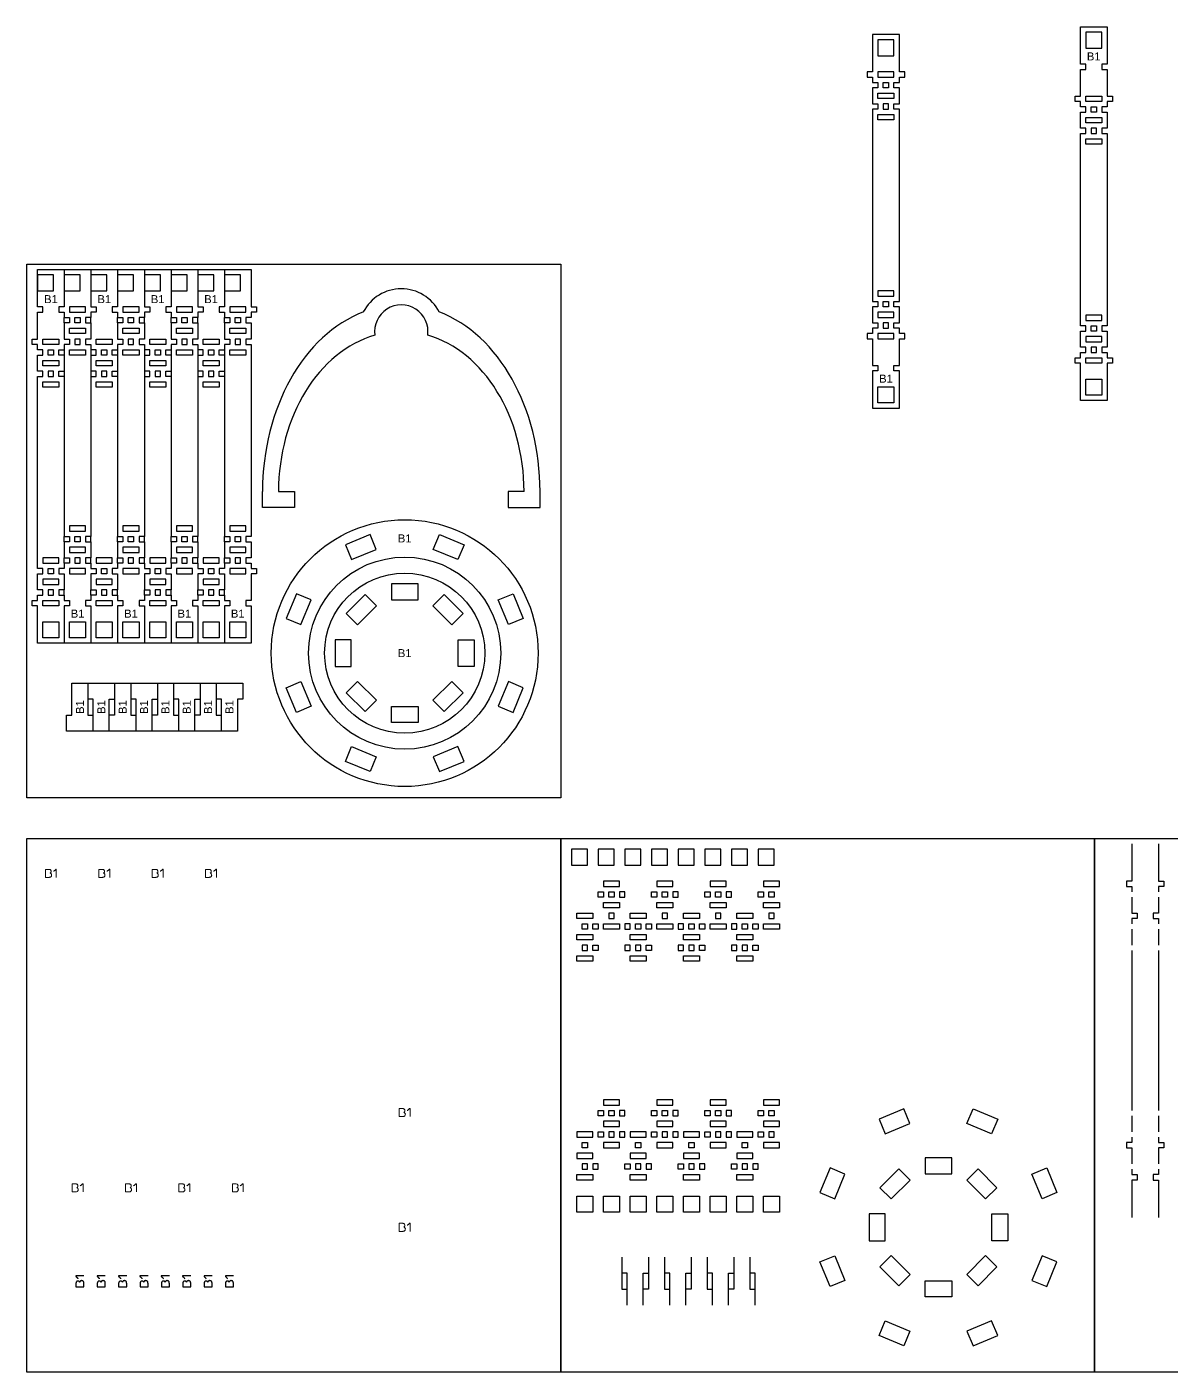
# Model space of a CAD drawing. Header units: millimetres. Extents: x 0 to 500, y 0 to 282.
# Drawn here: x 0 to 214.4, y 0 to 252.1 of the extents above; entities that cross this region are included whole.
import ezdxf

# ---------------------------------------------------------------- set-up
doc = ezdxf.new("R2010")
doc.units = ezdxf.units.MM
for name, color, linetype in [('0 - Marcacao', 6, 'Continuous'), ('96 - Interna 1', 3, 'Continuous'), ('97 - Interna 2', 2, 'Continuous'), ('98 - Interna 4', 4, 'Continuous'), ('99 - Externa', 1, 'Continuous')]:
    doc.layers.add(name, color=color, linetype=linetype)
doc.styles.get("Standard").update_dxf_attribs({"font": 'arial.ttf'})

msp = doc.modelspace()

# ---------------------------------------------------------------- linework, layer by layer
at = {"layer": '0 - Marcacao'}
for points in [[(0, 207.61), (100, 207.61), (100, 107.61), (0, 107.61)], [(0, 100), (100, 100), (100, 0), (0, 0)], [(10.45, 17.1), (10.44, 17.1), (10.4, 17.12), (10.37, 17.13), (10.33, 17.13), (10.29, 17.14), (10.25, 17.14), (10.24, 17.14), (10.2, 17.14), (10.16, 17.13), (10.12, 17.12), (10.09, 17.11), (10.06, 17.09), (10.03, 17.07), (10.01, 17.05), (9.98, 17.02), (9.96, 17), (9.94, 16.97), (9.92, 16.93), (9.9, 16.9), (9.89, 16.86), (9.88, 16.88), (9.86, 16.91), (9.84, 16.94), (9.81, 16.97), (9.78, 16.99), (9.75, 17.02), (9.75, 17.02), (9.72, 17.03), (9.68, 17.05), (9.65, 17.06), (9.61, 17.07), (9.57, 17.07), (9.55, 17.07), (9.52, 17.06), (9.48, 17.06), (9.44, 17.04), (9.41, 17.03), (9.37, 17.01), (9.35, 16.99), (9.32, 16.97), (9.3, 16.94), (9.27, 16.91), (9.25, 16.88), (9.23, 16.85), (9.23, 16.84), (9.22, 16.8), (9.21, 16.77), (9.2, 16.74), (9.2, 16.7), (9.19, 16.66), (9.19, 16.62), (9.19, 16.57), (9.19, 16.01), (10.69, 16.01), (10.69, 16.58), (10.69, 16.6), (10.69, 16.64), (10.68, 16.68), (10.68, 16.72), (10.68, 16.76), (10.67, 16.79), (10.66, 16.82), (10.65, 16.85), (10.64, 16.89), (10.63, 16.92), (10.61, 16.96), (10.59, 16.99), (10.57, 17.01), (10.55, 17.03), (10.52, 17.05), (10.49, 17.08)], [(14.45, 17.1), (14.44, 17.1), (14.4, 17.11), (14.37, 17.13), (14.33, 17.13), (14.29, 17.14), (14.25, 17.14), (14.24, 17.14), (14.2, 17.14), (14.16, 17.13), (14.12, 17.12), (14.09, 17.11), (14.06, 17.09), (14.03, 17.07), (14.01, 17.05), (13.98, 17.02), (13.96, 17), (13.94, 16.97), (13.92, 16.93), (13.9, 16.9), (13.89, 16.86), (13.88, 16.88), (13.86, 16.91), (13.84, 16.94), (13.81, 16.97), (13.78, 16.99), (13.75, 17.02), (13.75, 17.02), (13.72, 17.03), (13.68, 17.05), (13.65, 17.06), (13.61, 17.06), (13.57, 17.07), (13.55, 17.07), (13.52, 17.06), (13.48, 17.05), (13.45, 17.04), (13.41, 17.03), (13.38, 17.01), (13.35, 16.99), (13.32, 16.97), (13.3, 16.94), (13.27, 16.91), (13.25, 16.88), (13.24, 16.85), (13.23, 16.83), (13.22, 16.8), (13.21, 16.77), (13.2, 16.74), (13.2, 16.7), (13.19, 16.66), (13.19, 16.62), (13.19, 16.57), (13.19, 16.01), (14.69, 16.01), (14.69, 16.58), (14.69, 16.6), (14.69, 16.64), (14.68, 16.68), (14.68, 16.72), (14.68, 16.76), (14.67, 16.79), (14.66, 16.82), (14.65, 16.85), (14.64, 16.89), (14.63, 16.92), (14.61, 16.96), (14.59, 16.99), (14.57, 17.01), (14.55, 17.03), (14.52, 17.05), (14.49, 17.08)], [(18.45, 17.1), (18.44, 17.1), (18.4, 17.11), (18.37, 17.13), (18.33, 17.13), (18.29, 17.14), (18.25, 17.14), (18.24, 17.14), (18.2, 17.14), (18.16, 17.13), (18.12, 17.12), (18.09, 17.11), (18.06, 17.09), (18.03, 17.07), (18.01, 17.05), (17.98, 17.02), (17.96, 17), (17.94, 16.97), (17.92, 16.93), (17.9, 16.9), (17.89, 16.86), (17.88, 16.88), (17.86, 16.91), (17.84, 16.94), (17.81, 16.97), (17.78, 16.99), (17.75, 17.02), (17.75, 17.02), (17.72, 17.03), (17.68, 17.05), (17.65, 17.06), (17.61, 17.06), (17.57, 17.07), (17.55, 17.07), (17.52, 17.06), (17.48, 17.05), (17.45, 17.04), (17.41, 17.03), (17.38, 17.01), (17.35, 16.99), (17.32, 16.97), (17.3, 16.94), (17.27, 16.91), (17.25, 16.88), (17.24, 16.85), (17.23, 16.83), (17.22, 16.8), (17.21, 16.77), (17.2, 16.74), (17.2, 16.7), (17.19, 16.66), (17.19, 16.62), (17.19, 16.57), (17.19, 16.01), (18.69, 16.01), (18.69, 16.58), (18.69, 16.6), (18.69, 16.64), (18.68, 16.68), (18.68, 16.72), (18.68, 16.76), (18.67, 16.79), (18.66, 16.82), (18.65, 16.85), (18.64, 16.89), (18.63, 16.92), (18.61, 16.96), (18.59, 16.99), (18.57, 17.01), (18.55, 17.03), (18.52, 17.05), (18.49, 17.08)], [(22.45, 17.1), (22.44, 17.1), (22.4, 17.11), (22.37, 17.13), (22.33, 17.13), (22.29, 17.14), (22.25, 17.14), (22.24, 17.14), (22.2, 17.14), (22.16, 17.13), (22.12, 17.12), (22.09, 17.11), (22.06, 17.09), (22.03, 17.07), (22.01, 17.05), (21.98, 17.02), (21.96, 17), (21.94, 16.97), (21.92, 16.93), (21.9, 16.9), (21.89, 16.86), (21.88, 16.88), (21.86, 16.91), (21.84, 16.94), (21.81, 16.97), (21.78, 16.99), (21.75, 17.02), (21.75, 17.02), (21.72, 17.03), (21.68, 17.05), (21.65, 17.06), (21.61, 17.06), (21.57, 17.07), (21.55, 17.07), (21.52, 17.06), (21.48, 17.05), (21.45, 17.04), (21.41, 17.03), (21.38, 17.01), (21.35, 16.99), (21.32, 16.97), (21.3, 16.94), (21.27, 16.91), (21.25, 16.88), (21.24, 16.85), (21.23, 16.83), (21.22, 16.8), (21.21, 16.77), (21.2, 16.74), (21.2, 16.7), (21.19, 16.66), (21.19, 16.62), (21.19, 16.57), (21.19, 16.01), (22.69, 16.01), (22.69, 16.58), (22.69, 16.6), (22.69, 16.64), (22.68, 16.68), (22.68, 16.72), (22.68, 16.76), (22.67, 16.79), (22.66, 16.82), (22.65, 16.85), (22.64, 16.89), (22.63, 16.92), (22.61, 16.96), (22.59, 16.99), (22.57, 17.01), (22.55, 17.03), (22.52, 17.05), (22.49, 17.08)], [(26.45, 17.1), (26.44, 17.1), (26.4, 17.11), (26.37, 17.13), (26.33, 17.13), (26.29, 17.14), (26.25, 17.14), (26.24, 17.14), (26.2, 17.14), (26.16, 17.13), (26.12, 17.12), (26.09, 17.11), (26.06, 17.09), (26.03, 17.07), (26.01, 17.05), (25.98, 17.02), (25.96, 17), (25.94, 16.97), (25.92, 16.93), (25.9, 16.9), (25.89, 16.86), (25.88, 16.88), (25.86, 16.91), (25.84, 16.94), (25.81, 16.97), (25.78, 16.99), (25.75, 17.02), (25.75, 17.02), (25.72, 17.03), (25.68, 17.05), (25.65, 17.06), (25.61, 17.06), (25.57, 17.07), (25.55, 17.07), (25.52, 17.06), (25.48, 17.05), (25.45, 17.04), (25.41, 17.03), (25.38, 17.01), (25.35, 16.99), (25.32, 16.97), (25.3, 16.94), (25.27, 16.91), (25.25, 16.88), (25.24, 16.85), (25.23, 16.83), (25.22, 16.8), (25.21, 16.77), (25.2, 16.74), (25.2, 16.7), (25.19, 16.66), (25.19, 16.62), (25.19, 16.57), (25.19, 16.01), (26.69, 16.01), (26.69, 16.58), (26.69, 16.6), (26.69, 16.64), (26.68, 16.68), (26.68, 16.72), (26.68, 16.76), (26.67, 16.79), (26.66, 16.82), (26.65, 16.85), (26.64, 16.89), (26.63, 16.92), (26.61, 16.96), (26.59, 16.99), (26.57, 17.01), (26.55, 17.03), (26.52, 17.05), (26.49, 17.08)], [(30.45, 17.1), (30.44, 17.1), (30.4, 17.11), (30.37, 17.13), (30.33, 17.13), (30.29, 17.14), (30.25, 17.14), (30.24, 17.14), (30.2, 17.14), (30.16, 17.13), (30.12, 17.12), (30.09, 17.11), (30.06, 17.09), (30.03, 17.07), (30.01, 17.05), (29.98, 17.02), (29.96, 17), (29.94, 16.97), (29.92, 16.93), (29.9, 16.9), (29.89, 16.86), (29.88, 16.88), (29.86, 16.91), (29.84, 16.94), (29.81, 16.97), (29.78, 16.99), (29.75, 17.02), (29.75, 17.02), (29.72, 17.03), (29.68, 17.05), (29.65, 17.06), (29.61, 17.06), (29.57, 17.07), (29.55, 17.07), (29.52, 17.06), (29.48, 17.05), (29.45, 17.04), (29.41, 17.03), (29.38, 17.01), (29.35, 16.99), (29.32, 16.97), (29.3, 16.94), (29.27, 16.91), (29.25, 16.88), (29.24, 16.85), (29.23, 16.83), (29.22, 16.8), (29.21, 16.77), (29.2, 16.74), (29.2, 16.7), (29.19, 16.66), (29.19, 16.62), (29.19, 16.57), (29.19, 16.01), (30.69, 16.01), (30.69, 16.58), (30.69, 16.6), (30.69, 16.64), (30.68, 16.68), (30.68, 16.72), (30.68, 16.76), (30.67, 16.79), (30.66, 16.82), (30.65, 16.85), (30.64, 16.89), (30.63, 16.92), (30.61, 16.96), (30.59, 16.99), (30.57, 17.01), (30.55, 17.03), (30.52, 17.05), (30.49, 17.08)], [(34.45, 17.1), (34.44, 17.1), (34.4, 17.11), (34.37, 17.13), (34.33, 17.13), (34.29, 17.14), (34.25, 17.14), (34.24, 17.14), (34.2, 17.14), (34.16, 17.13), (34.12, 17.12), (34.09, 17.11), (34.06, 17.09), (34.03, 17.07), (34.01, 17.05), (33.98, 17.02), (33.96, 17), (33.94, 16.97), (33.92, 16.93), (33.9, 16.9), (33.89, 16.86), (33.88, 16.88), (33.86, 16.91), (33.84, 16.94), (33.81, 16.97), (33.78, 16.99), (33.75, 17.02), (33.75, 17.02), (33.72, 17.03), (33.68, 17.05), (33.65, 17.06), (33.61, 17.06), (33.57, 17.07), (33.55, 17.07), (33.52, 17.06), (33.48, 17.05), (33.45, 17.04), (33.41, 17.03), (33.38, 17.01), (33.35, 16.99), (33.32, 16.97), (33.3, 16.94), (33.27, 16.91), (33.25, 16.88), (33.24, 16.85), (33.23, 16.83), (33.22, 16.8), (33.21, 16.77), (33.2, 16.74), (33.2, 16.7), (33.19, 16.66), (33.19, 16.62), (33.19, 16.57), (33.19, 16.01), (34.69, 16.01), (34.69, 16.58), (34.69, 16.6), (34.69, 16.64), (34.68, 16.68), (34.68, 16.72), (34.68, 16.76), (34.67, 16.79), (34.66, 16.82), (34.65, 16.85), (34.64, 16.89), (34.63, 16.92), (34.61, 16.96), (34.59, 16.99), (34.57, 17.01), (34.55, 17.03), (34.52, 17.05), (34.49, 17.08)], [(38.45, 17.1), (38.44, 17.1), (38.4, 17.11), (38.37, 17.13), (38.33, 17.13), (38.29, 17.14), (38.25, 17.14), (38.24, 17.14), (38.2, 17.14), (38.16, 17.13), (38.12, 17.12), (38.09, 17.11), (38.06, 17.09), (38.03, 17.07), (38.01, 17.05), (37.98, 17.02), (37.96, 17), (37.94, 16.97), (37.92, 16.93), (37.9, 16.9), (37.89, 16.86), (37.88, 16.88), (37.86, 16.91), (37.84, 16.94), (37.81, 16.97), (37.78, 16.99), (37.75, 17.02), (37.75, 17.02), (37.72, 17.03), (37.68, 17.05), (37.65, 17.06), (37.61, 17.06), (37.57, 17.07), (37.55, 17.07), (37.52, 17.06), (37.48, 17.05), (37.45, 17.04), (37.41, 17.03), (37.38, 17.01), (37.35, 16.99), (37.32, 16.97), (37.3, 16.94), (37.27, 16.91), (37.25, 16.88), (37.24, 16.85), (37.23, 16.83), (37.22, 16.8), (37.21, 16.77), (37.2, 16.74), (37.2, 16.7), (37.19, 16.66), (37.19, 16.62), (37.19, 16.57), (37.19, 16.01), (38.69, 16.01), (38.69, 16.58), (38.69, 16.6), (38.69, 16.64), (38.68, 16.68), (38.68, 16.72), (38.68, 16.76), (38.67, 16.79), (38.66, 16.82), (38.65, 16.85), (38.64, 16.89), (38.63, 16.92), (38.61, 16.96), (38.59, 16.99), (38.57, 17.01), (38.55, 17.03), (38.52, 17.05), (38.49, 17.08)]]:
    msp.add_lwpolyline(points, close=True, dxfattribs=at)
at = {"layer": '0 - Marcacao', "lineweight": 0}
for points in [[(4.15, 92.72), (4.23, 92.73), (4.3, 92.75), (4.32, 92.75), (4.4, 92.78), (4.47, 92.82), (4.48, 92.83), (4.53, 92.88), (4.58, 92.96), (4.59, 92.99), (4.61, 93.07), (4.62, 93.15), (4.61, 93.24), (4.59, 93.31), (4.55, 93.38), (4.54, 93.39), (4.49, 93.44), (4.42, 93.49), (4.34, 93.52), (4.38, 93.54), (4.45, 93.59), (4.5, 93.65), (4.51, 93.68), (4.54, 93.75), (4.55, 93.84), (4.54, 93.88), (4.53, 93.96), (4.49, 94.03), (4.46, 94.08), (4.4, 94.13), (4.33, 94.17), (4.3, 94.18), (4.23, 94.2), (4.15, 94.22), (4.05, 94.22), (3.49, 94.22), (3.49, 92.72), (4.06, 92.72)], [(14.15, 92.72), (14.23, 92.73), (14.3, 92.75), (14.32, 92.75), (14.4, 92.78), (14.47, 92.82), (14.48, 92.83), (14.53, 92.88), (14.58, 92.96), (14.59, 92.99), (14.61, 93.07), (14.62, 93.15), (14.61, 93.24), (14.59, 93.31), (14.55, 93.38), (14.54, 93.39), (14.49, 93.44), (14.42, 93.49), (14.34, 93.52), (14.38, 93.54), (14.45, 93.59), (14.5, 93.65), (14.51, 93.68), (14.54, 93.75), (14.55, 93.84), (14.54, 93.88), (14.53, 93.96), (14.49, 94.03), (14.46, 94.08), (14.4, 94.13), (14.33, 94.17), (14.3, 94.18), (14.23, 94.2), (14.15, 94.22), (14.05, 94.22), (13.49, 94.22), (13.49, 92.72), (14.06, 92.72)], [(24.15, 92.72), (24.23, 92.73), (24.3, 92.75), (24.32, 92.75), (24.4, 92.78), (24.47, 92.82), (24.48, 92.83), (24.53, 92.88), (24.58, 92.96), (24.59, 92.99), (24.61, 93.07), (24.62, 93.15), (24.61, 93.24), (24.59, 93.31), (24.55, 93.38), (24.54, 93.39), (24.49, 93.44), (24.42, 93.49), (24.34, 93.52), (24.38, 93.54), (24.45, 93.59), (24.5, 93.65), (24.51, 93.68), (24.54, 93.75), (24.55, 93.84), (24.54, 93.88), (24.53, 93.96), (24.49, 94.03), (24.46, 94.08), (24.4, 94.13), (24.33, 94.17), (24.3, 94.18), (24.23, 94.2), (24.15, 94.22), (24.05, 94.22), (23.49, 94.22), (23.49, 92.72), (24.06, 92.72)], [(34.15, 92.72), (34.23, 92.73), (34.3, 92.75), (34.32, 92.75), (34.4, 92.78), (34.47, 92.82), (34.48, 92.83), (34.53, 92.88), (34.58, 92.96), (34.59, 92.99), (34.61, 93.07), (34.62, 93.15), (34.61, 93.24), (34.59, 93.31), (34.55, 93.38), (34.54, 93.39), (34.49, 93.44), (34.42, 93.49), (34.34, 93.52), (34.38, 93.54), (34.45, 93.59), (34.5, 93.65), (34.51, 93.68), (34.54, 93.75), (34.55, 93.84), (34.54, 93.88), (34.53, 93.96), (34.49, 94.03), (34.46, 94.08), (34.4, 94.13), (34.33, 94.17), (34.3, 94.18), (34.23, 94.2), (34.15, 94.22), (34.05, 94.22), (33.49, 94.22), (33.49, 92.72), (34.06, 92.72)], [(70.42, 47.88), (70.51, 47.89), (70.58, 47.91), (70.59, 47.91), (70.67, 47.94), (70.74, 47.98), (70.75, 47.99), (70.81, 48.05), (70.85, 48.12), (70.87, 48.15), (70.89, 48.23), (70.9, 48.32), (70.89, 48.4), (70.86, 48.47), (70.82, 48.54), (70.82, 48.55), (70.76, 48.6), (70.69, 48.65), (70.61, 48.68), (70.66, 48.7), (70.72, 48.76), (70.77, 48.82), (70.78, 48.84), (70.81, 48.92), (70.82, 49), (70.82, 49.04), (70.8, 49.12), (70.76, 49.2), (70.73, 49.24), (70.67, 49.3), (70.6, 49.34), (70.58, 49.35), (70.5, 49.37), (70.42, 49.38), (70.33, 49.38), (69.76, 49.38), (69.76, 47.88), (70.34, 47.88)], [(9.15, 33.78), (9.24, 33.79), (9.31, 33.8), (9.32, 33.8), (9.4, 33.83), (9.47, 33.87), (9.48, 33.88), (9.54, 33.94), (9.58, 34.01), (9.6, 34.05), (9.62, 34.13), (9.63, 34.21), (9.62, 34.29), (9.59, 34.37), (9.55, 34.44), (9.55, 34.44), (9.49, 34.5), (9.42, 34.54), (9.34, 34.57), (9.39, 34.6), (9.45, 34.65), (9.5, 34.71), (9.51, 34.73), (9.54, 34.81), (9.55, 34.89), (9.55, 34.94), (9.53, 35.01), (9.49, 35.09), (9.46, 35.13), (9.4, 35.19), (9.33, 35.23), (9.31, 35.24), (9.23, 35.26), (9.15, 35.27), (9.06, 35.28), (8.49, 35.28), (8.49, 33.77), (9.07, 33.77)], [(19.15, 33.78), (19.23, 33.79), (19.3, 33.8), (19.32, 33.8), (19.4, 33.83), (19.47, 33.87), (19.48, 33.88), (19.53, 33.94), (19.58, 34.01), (19.59, 34.05), (19.61, 34.13), (19.62, 34.21), (19.61, 34.29), (19.59, 34.37), (19.55, 34.44), (19.54, 34.44), (19.49, 34.5), (19.42, 34.54), (19.34, 34.57), (19.38, 34.6), (19.45, 34.65), (19.5, 34.71), (19.51, 34.73), (19.54, 34.81), (19.55, 34.89), (19.54, 34.94), (19.53, 35.01), (19.49, 35.09), (19.46, 35.13), (19.4, 35.19), (19.33, 35.23), (19.3, 35.24), (19.23, 35.26), (19.15, 35.27), (19.05, 35.28), (18.49, 35.28), (18.49, 33.77), (19.06, 33.77)], [(29.14, 33.78), (29.22, 33.79), (29.3, 33.8), (29.31, 33.8), (29.39, 33.83), (29.46, 33.87), (29.47, 33.88), (29.52, 33.94), (29.57, 34.01), (29.58, 34.05), (29.61, 34.13), (29.61, 34.21), (29.61, 34.29), (29.58, 34.37), (29.54, 34.44), (29.54, 34.44), (29.48, 34.5), (29.41, 34.54), (29.33, 34.57), (29.38, 34.6), (29.44, 34.65), (29.49, 34.71), (29.5, 34.73), (29.53, 34.81), (29.54, 34.89), (29.54, 34.94), (29.52, 35.01), (29.48, 35.09), (29.45, 35.13), (29.39, 35.19), (29.32, 35.23), (29.29, 35.24), (29.22, 35.26), (29.14, 35.27), (29.04, 35.28), (28.48, 35.28), (28.48, 33.77), (29.05, 33.77)], [(39.15, 33.78), (39.23, 33.79), (39.3, 33.8), (39.32, 33.8), (39.4, 33.83), (39.47, 33.87), (39.48, 33.88), (39.53, 33.94), (39.58, 34.01), (39.59, 34.05), (39.61, 34.13), (39.62, 34.21), (39.61, 34.29), (39.59, 34.37), (39.55, 34.44), (39.54, 34.44), (39.49, 34.5), (39.42, 34.54), (39.34, 34.57), (39.38, 34.6), (39.45, 34.65), (39.5, 34.71), (39.51, 34.73), (39.54, 34.81), (39.55, 34.89), (39.54, 34.94), (39.53, 35.01), (39.49, 35.09), (39.46, 35.13), (39.4, 35.19), (39.33, 35.23), (39.3, 35.24), (39.23, 35.26), (39.15, 35.27), (39.05, 35.28), (38.49, 35.28), (38.49, 33.77), (39.06, 33.77)], [(70.42, 26.38), (70.51, 26.39), (70.58, 26.41), (70.59, 26.41), (70.67, 26.44), (70.74, 26.48), (70.75, 26.49), (70.81, 26.55), (70.85, 26.62), (70.87, 26.65), (70.89, 26.73), (70.9, 26.82), (70.89, 26.9), (70.86, 26.97), (70.82, 27.04), (70.82, 27.05), (70.76, 27.1), (70.69, 27.15), (70.61, 27.18), (70.66, 27.2), (70.72, 27.26), (70.77, 27.32), (70.78, 27.34), (70.81, 27.42), (70.82, 27.5), (70.82, 27.54), (70.8, 27.62), (70.76, 27.7), (70.73, 27.74), (70.67, 27.8), (70.6, 27.84), (70.58, 27.85), (70.5, 27.87), (70.42, 27.88), (70.33, 27.88), (69.76, 27.88), (69.76, 26.38), (70.34, 26.38)]]:
    msp.add_lwpolyline(points, close=True, dxfattribs=at)
for points in [[(5.51, 92.72), (5.51, 94.23), (5.39, 94.23), (5.39, 94.22), (5.35, 94.15), (5.3, 94.09), (5.23, 94.03), (5.17, 93.98), (5.11, 93.93), (5.04, 93.89), (4.96, 93.85)], [(15.51, 92.72), (15.51, 94.23), (15.39, 94.23), (15.39, 94.22), (15.35, 94.15), (15.3, 94.09), (15.23, 94.03), (15.17, 93.98), (15.11, 93.93), (15.04, 93.89), (14.96, 93.85)], [(25.51, 92.72), (25.51, 94.23), (25.39, 94.23), (25.39, 94.22), (25.35, 94.15), (25.3, 94.09), (25.23, 94.03), (25.17, 93.98), (25.11, 93.93), (25.04, 93.89), (24.96, 93.85)], [(35.51, 92.72), (35.51, 94.23), (35.39, 94.23), (35.39, 94.22), (35.35, 94.15), (35.3, 94.09), (35.23, 94.03), (35.17, 93.98), (35.11, 93.93), (35.04, 93.89), (34.96, 93.85)], [(71.79, 47.88), (71.79, 49.39), (71.67, 49.39), (71.66, 49.38), (71.62, 49.32), (71.57, 49.25), (71.5, 49.19), (71.45, 49.14), (71.38, 49.09), (71.31, 49.05), (71.23, 49.01)], [(10.52, 33.77), (10.52, 35.28), (10.4, 35.28), (10.39, 35.27), (10.35, 35.21), (10.3, 35.15), (10.23, 35.08), (10.18, 35.03), (10.11, 34.99), (10.04, 34.94), (9.96, 34.9)], [(20.51, 33.77), (20.51, 35.28), (20.39, 35.28), (20.39, 35.27), (20.35, 35.21), (20.3, 35.15), (20.23, 35.08), (20.17, 35.03), (20.11, 34.99), (20.04, 34.94), (19.96, 34.9)], [(30.5, 33.77), (30.5, 35.28), (30.39, 35.28), (30.38, 35.27), (30.34, 35.21), (30.29, 35.15), (30.22, 35.08), (30.17, 35.03), (30.1, 34.99), (30.03, 34.94), (29.95, 34.9)], [(40.51, 33.77), (40.51, 35.28), (40.39, 35.28), (40.39, 35.27), (40.35, 35.21), (40.3, 35.15), (40.23, 35.08), (40.17, 35.03), (40.11, 34.99), (40.04, 34.94), (39.96, 34.9)], [(71.79, 26.38), (71.79, 27.89), (71.67, 27.89), (71.66, 27.88), (71.62, 27.82), (71.57, 27.75), (71.5, 27.69), (71.45, 27.64), (71.38, 27.59), (71.31, 27.55), (71.23, 27.51)]]:
    msp.add_lwpolyline(points, dxfattribs=at)
at = {"layer": '0 - Marcacao'}
for points in [[(10.69, 18.03), (9.18, 18.03), (9.18, 17.91), (9.21, 17.9), (9.24, 17.88), (9.27, 17.86), (9.29, 17.84), (9.32, 17.81), (9.35, 17.78), (9.38, 17.75), (9.39, 17.74), (9.42, 17.71), (9.44, 17.68), (9.46, 17.65), (9.48, 17.62), (9.5, 17.58), (9.52, 17.55), (9.54, 17.52), (9.56, 17.48)], [(14.69, 18.03), (13.18, 18.03), (13.18, 17.91), (13.21, 17.9), (13.24, 17.88), (13.27, 17.86), (13.3, 17.84), (13.32, 17.81), (13.35, 17.78), (13.38, 17.75), (13.4, 17.74), (13.42, 17.71), (13.44, 17.68), (13.46, 17.65), (13.48, 17.62), (13.51, 17.58), (13.52, 17.55), (13.54, 17.52), (13.56, 17.48)], [(18.69, 18.03), (17.18, 18.03), (17.18, 17.91), (17.21, 17.9), (17.24, 17.88), (17.27, 17.86), (17.3, 17.84), (17.32, 17.81), (17.35, 17.78), (17.38, 17.75), (17.4, 17.74), (17.42, 17.71), (17.44, 17.68), (17.46, 17.65), (17.48, 17.62), (17.51, 17.58), (17.52, 17.55), (17.54, 17.52), (17.56, 17.48)], [(22.69, 18.03), (21.18, 18.03), (21.18, 17.91), (21.21, 17.9), (21.24, 17.88), (21.27, 17.86), (21.3, 17.84), (21.32, 17.81), (21.35, 17.78), (21.38, 17.75), (21.4, 17.74), (21.42, 17.71), (21.44, 17.68), (21.46, 17.65), (21.48, 17.62), (21.51, 17.58), (21.52, 17.55), (21.54, 17.52), (21.56, 17.48)], [(26.69, 18.03), (25.18, 18.03), (25.18, 17.91), (25.21, 17.9), (25.24, 17.88), (25.27, 17.86), (25.3, 17.84), (25.32, 17.81), (25.35, 17.78), (25.38, 17.75), (25.4, 17.74), (25.42, 17.71), (25.44, 17.68), (25.46, 17.65), (25.48, 17.62), (25.51, 17.58), (25.52, 17.55), (25.54, 17.52), (25.56, 17.48)], [(30.69, 18.03), (29.18, 18.03), (29.18, 17.91), (29.21, 17.9), (29.24, 17.88), (29.27, 17.86), (29.3, 17.84), (29.32, 17.81), (29.35, 17.78), (29.38, 17.75), (29.4, 17.74), (29.42, 17.71), (29.44, 17.68), (29.46, 17.65), (29.48, 17.62), (29.51, 17.58), (29.52, 17.55), (29.54, 17.52), (29.56, 17.48)], [(34.69, 18.03), (33.18, 18.03), (33.18, 17.91), (33.21, 17.9), (33.24, 17.88), (33.27, 17.86), (33.3, 17.84), (33.32, 17.81), (33.35, 17.78), (33.38, 17.75), (33.4, 17.74), (33.42, 17.71), (33.44, 17.68), (33.46, 17.65), (33.48, 17.62), (33.51, 17.58), (33.52, 17.55), (33.54, 17.52), (33.56, 17.48)], [(38.69, 18.03), (37.18, 18.03), (37.18, 17.91), (37.21, 17.9), (37.24, 17.88), (37.27, 17.86), (37.3, 17.84), (37.32, 17.81), (37.35, 17.78), (37.38, 17.75), (37.4, 17.74), (37.42, 17.71), (37.44, 17.68), (37.46, 17.65), (37.48, 17.62), (37.51, 17.58), (37.52, 17.55), (37.54, 17.52), (37.56, 17.48)]]:
    msp.add_lwpolyline(points, dxfattribs=at)
at = {"layer": '96 - Interna 1'}
for points in [[(159.45, 246.66), (162.45, 246.66), (162.45, 249.66), (159.45, 249.66)], [(198.37, 248.1), (201.37, 248.1), (201.37, 251.1), (198.37, 251.1)], [(159.45, 242.66), (162.45, 242.66), (162.45, 243.66), (159.45, 243.66)], [(159.45, 239.66), (162.45, 239.66), (162.45, 238.66), (159.45, 238.66)], [(160.45, 241.66), (161.45, 241.66), (161.45, 240.66), (160.45, 240.66)], [(161.45, 237.66), (160.45, 237.66), (160.45, 236.66), (161.45, 236.66)], [(198.37, 239.1), (201.37, 239.1), (201.37, 238.1), (198.37, 238.1)], [(199.37, 237.1), (200.37, 237.1), (200.37, 236.1), (199.37, 236.1)], [(159.45, 235.66), (162.45, 235.66), (162.45, 234.66), (159.45, 234.66)], [(198.37, 235.1), (201.37, 235.1), (201.37, 234.1), (198.37, 234.1)], [(200.37, 233.1), (199.37, 233.1), (199.37, 232.1), (200.37, 232.1)], [(198.37, 231.1), (201.37, 231.1), (201.37, 230.1), (198.37, 230.1)], [(0, 207.61), (100, 207.61), (100, 107.61), (0, 107.61)], [(2, 202.61), (5, 202.61), (5, 205.61), (2, 205.61)], [(7, 202.61), (10, 202.61), (10, 205.61), (7, 205.61)], [(12, 202.61), (15, 202.61), (15, 205.61), (12, 205.61)], [(17, 202.61), (20, 202.61), (20, 205.61), (17, 205.61)], [(22, 202.61), (25, 202.61), (25, 205.61), (22, 205.61)], [(27, 202.61), (30, 202.61), (30, 205.61), (27, 205.61)], [(32, 202.61), (35, 202.61), (35, 205.61), (32, 205.61)], [(37, 202.61), (40, 202.61), (40, 205.61), (37, 205.61)], [(159.45, 201.66), (162.45, 201.66), (162.45, 202.66), (159.45, 202.66)], [(8, 198.61), (11, 198.61), (11, 199.61), (8, 199.61)], [(18, 198.61), (21, 198.61), (21, 199.61), (18, 199.61)], [(28, 198.61), (31, 198.61), (31, 199.61), (28, 199.61)], [(38, 198.61), (41, 198.61), (41, 199.61), (38, 199.61)], [(161.45, 199.66), (160.45, 199.66), (160.45, 200.66), (161.45, 200.66)], [(7, 197.61), (8, 197.61), (8, 196.61), (7, 196.61)], [(9, 197.61), (10, 197.61), (10, 196.61), (9, 196.61)], [(12, 197.61), (11, 197.61), (11, 196.61), (12, 196.61)], [(17, 197.61), (18, 197.61), (18, 196.61), (17, 196.61)], [(19, 197.61), (20, 197.61), (20, 196.61), (19, 196.61)], [(22, 197.61), (21, 197.61), (21, 196.61), (22, 196.61)], [(27, 197.61), (28, 197.61), (28, 196.61), (27, 196.61)], [(29, 197.61), (30, 197.61), (30, 196.61), (29, 196.61)], [(32, 197.61), (31, 197.61), (31, 196.61), (32, 196.61)], [(37, 197.61), (38, 197.61), (38, 196.61), (37, 196.61)], [(39, 197.61), (40, 197.61), (40, 196.61), (39, 196.61)], [(159.45, 197.66), (162.45, 197.66), (162.45, 198.66), (159.45, 198.66)], [(160.45, 195.66), (161.45, 195.66), (161.45, 196.66), (160.45, 196.66)], [(198.37, 197.1), (201.37, 197.1), (201.37, 198.1), (198.37, 198.1)], [(8, 195.61), (11, 195.61), (11, 194.61), (8, 194.61)], [(18, 195.61), (21, 195.61), (21, 194.61), (18, 194.61)], [(28, 195.61), (31, 195.61), (31, 194.61), (28, 194.61)], [(38, 195.61), (41, 195.61), (41, 194.61), (38, 194.61)], [(159.45, 193.66), (162.45, 193.66), (162.45, 194.66), (159.45, 194.66)], [(200.37, 195.1), (199.37, 195.1), (199.37, 196.1), (200.37, 196.1)], [(3, 193.61), (6, 193.61), (6, 192.61), (3, 192.61)], [(4, 191.61), (5, 191.61), (5, 190.61), (4, 190.61)], [(6, 191.61), (7, 191.61), (7, 190.61), (6, 190.61)], [(8, 191.61), (11, 191.61), (11, 190.61), (8, 190.61)], [(10, 193.61), (9, 193.61), (9, 192.61), (10, 192.61)], [(13, 191.61), (12, 191.61), (12, 190.61), (13, 190.61)], [(13, 193.61), (16, 193.61), (16, 192.61), (13, 192.61)], [(14, 191.61), (15, 191.61), (15, 190.61), (14, 190.61)], [(16, 191.61), (17, 191.61), (17, 190.61), (16, 190.61)], [(18, 191.61), (21, 191.61), (21, 190.61), (18, 190.61)], [(20, 193.61), (19, 193.61), (19, 192.61), (20, 192.61)], [(23, 191.61), (22, 191.61), (22, 190.61), (23, 190.61)], [(23, 193.61), (26, 193.61), (26, 192.61), (23, 192.61)], [(24, 191.61), (25, 191.61), (25, 190.61), (24, 190.61)], [(26, 191.61), (27, 191.61), (27, 190.61), (26, 190.61)], [(28, 191.61), (31, 191.61), (31, 190.61), (28, 190.61)], [(30, 193.61), (29, 193.61), (29, 192.61), (30, 192.61)], [(33, 191.61), (32, 191.61), (32, 190.61), (33, 190.61)], [(33, 193.61), (36, 193.61), (36, 192.61), (33, 192.61)], [(34, 191.61), (35, 191.61), (35, 190.61), (34, 190.61)], [(36, 191.61), (37, 191.61), (37, 190.61), (36, 190.61)], [(38, 191.61), (41, 191.61), (41, 190.61), (38, 190.61)], [(40, 193.61), (39, 193.61), (39, 192.61), (40, 192.61)], [(198.37, 193.1), (201.37, 193.1), (201.37, 194.1), (198.37, 194.1)], [(199.37, 191.1), (200.37, 191.1), (200.37, 192.1), (199.37, 192.1)], [(3, 189.61), (6, 189.61), (6, 188.61), (3, 188.61)], [(13, 189.61), (16, 189.61), (16, 188.61), (13, 188.61)], [(23, 189.61), (26, 189.61), (26, 188.61), (23, 188.61)], [(33, 189.61), (36, 189.61), (36, 188.61), (33, 188.61)], [(198.37, 190.1), (201.37, 190.1), (201.37, 189.1), (198.37, 189.1)], [(5, 187.61), (4, 187.61), (4, 186.61), (5, 186.61)], [(6, 187.61), (7, 187.61), (7, 186.61), (6, 186.61)], [(13, 187.61), (12, 187.61), (12, 186.61), (13, 186.61)], [(15, 187.61), (14, 187.61), (14, 186.61), (15, 186.61)], [(16, 187.61), (17, 187.61), (17, 186.61), (16, 186.61)], [(23, 187.61), (22, 187.61), (22, 186.61), (23, 186.61)], [(25, 187.61), (24, 187.61), (24, 186.61), (25, 186.61)], [(26, 187.61), (27, 187.61), (27, 186.61), (26, 186.61)], [(33, 187.61), (32, 187.61), (32, 186.61), (33, 186.61)], [(35, 187.61), (34, 187.61), (34, 186.61), (35, 186.61)], [(36, 187.61), (37, 187.61), (37, 186.61), (36, 186.61)], [(3, 185.61), (6, 185.61), (6, 184.61), (3, 184.61)], [(13, 185.61), (16, 185.61), (16, 184.61), (13, 184.61)], [(23, 185.61), (26, 185.61), (26, 184.61), (23, 184.61)], [(33, 185.61), (36, 185.61), (36, 184.61), (33, 184.61)], [(159.45, 184.66), (162.45, 184.66), (162.45, 181.66), (159.45, 181.66)], [(198.37, 186.1), (201.37, 186.1), (201.37, 183.1), (198.37, 183.1)], [(7, 156.61), (8, 156.61), (8, 155.61), (7, 155.61)], [(8, 157.61), (11, 157.61), (11, 158.61), (8, 158.61)], [(10, 155.61), (9, 155.61), (9, 156.61), (10, 156.61)], [(12, 156.61), (11, 156.61), (11, 155.61), (12, 155.61)], [(17, 156.61), (18, 156.61), (18, 155.61), (17, 155.61)], [(18, 157.61), (21, 157.61), (21, 158.61), (18, 158.61)], [(20, 155.61), (19, 155.61), (19, 156.61), (20, 156.61)], [(22, 156.61), (21, 156.61), (21, 155.61), (22, 155.61)], [(27, 156.61), (28, 156.61), (28, 155.61), (27, 155.61)], [(28, 157.61), (31, 157.61), (31, 158.61), (28, 158.61)], [(30, 155.61), (29, 155.61), (29, 156.61), (30, 156.61)], [(32, 156.61), (31, 156.61), (31, 155.61), (32, 155.61)], [(37, 156.61), (38, 156.61), (38, 155.61), (37, 155.61)], [(38, 157.61), (41, 157.61), (41, 158.61), (38, 158.61)], [(40, 155.61), (39, 155.61), (39, 156.61), (40, 156.61)], [(64.28, 156.95), (59.66, 155.03), (60.81, 152.26), (65.43, 154.18)], [(80.74, 152.26), (76.12, 154.18), (77.27, 156.95), (81.89, 155.03)], [(8, 153.61), (11, 153.61), (11, 154.61), (8, 154.61)], [(18, 153.61), (21, 153.61), (21, 154.61), (18, 154.61)], [(28, 153.61), (31, 153.61), (31, 154.61), (28, 154.61)], [(38, 153.61), (41, 153.61), (41, 154.61), (38, 154.61)], [(3, 151.61), (6, 151.61), (6, 152.61), (3, 152.61)], [(7, 152.61), (8, 152.61), (8, 151.61), (7, 151.61)], [(9, 151.61), (10, 151.61), (10, 152.61), (9, 152.61)], [(12, 152.61), (11, 152.61), (11, 151.61), (12, 151.61)], [(13, 151.61), (16, 151.61), (16, 152.61), (13, 152.61)], [(17, 152.61), (18, 152.61), (18, 151.61), (17, 151.61)], [(19, 151.61), (20, 151.61), (20, 152.61), (19, 152.61)], [(22, 152.61), (21, 152.61), (21, 151.61), (22, 151.61)], [(23, 151.61), (26, 151.61), (26, 152.61), (23, 152.61)], [(27, 152.61), (28, 152.61), (28, 151.61), (27, 151.61)], [(29, 151.61), (30, 151.61), (30, 152.61), (29, 152.61)], [(32, 152.61), (31, 152.61), (31, 151.61), (32, 151.61)], [(33, 151.61), (36, 151.61), (36, 152.61), (33, 152.61)], [(37, 152.61), (38, 152.61), (38, 151.61), (37, 151.61)], [(39, 151.61), (40, 151.61), (40, 152.61), (39, 152.61)], [(5, 149.61), (4, 149.61), (4, 150.61), (5, 150.61)], [(8, 149.61), (11, 149.61), (11, 150.61), (8, 150.61)], [(15, 149.61), (14, 149.61), (14, 150.61), (15, 150.61)], [(18, 149.61), (21, 149.61), (21, 150.61), (18, 150.61)], [(25, 149.61), (24, 149.61), (24, 150.61), (25, 150.61)], [(28, 149.61), (31, 149.61), (31, 150.61), (28, 150.61)], [(35, 149.61), (34, 149.61), (34, 150.61), (35, 150.61)], [(38, 149.61), (41, 149.61), (41, 150.61), (38, 150.61)], [(3, 147.61), (6, 147.61), (6, 148.61), (3, 148.61)], [(4, 145.61), (5, 145.61), (5, 146.61), (4, 146.61)], [(7, 146.61), (6, 146.61), (6, 145.61), (7, 145.61)], [(12, 146.61), (13, 146.61), (13, 145.61), (12, 145.61)], [(13, 147.61), (16, 147.61), (16, 148.61), (13, 148.61)], [(14, 145.61), (15, 145.61), (15, 146.61), (14, 146.61)], [(17, 146.61), (16, 146.61), (16, 145.61), (17, 145.61)], [(22, 146.61), (23, 146.61), (23, 145.61), (22, 145.61)], [(23, 147.61), (26, 147.61), (26, 148.61), (23, 148.61)], [(24, 145.61), (25, 145.61), (25, 146.61), (24, 146.61)], [(27, 146.61), (26, 146.61), (26, 145.61), (27, 145.61)], [(32, 146.61), (33, 146.61), (33, 145.61), (32, 145.61)], [(33, 147.61), (36, 147.61), (36, 148.61), (33, 148.61)], [(34, 145.61), (35, 145.61), (35, 146.61), (34, 146.61)], [(37, 146.61), (36, 146.61), (36, 145.61), (37, 145.61)], [(68.28, 144.74), (73.28, 144.74), (73.28, 147.74), (68.28, 147.74)], [(3, 144.61), (6, 144.61), (6, 143.61), (3, 143.61)], [(13, 144.61), (16, 144.61), (16, 143.61), (13, 143.61)], [(23, 144.61), (26, 144.61), (26, 143.61), (23, 143.61)], [(33, 144.61), (36, 144.61), (36, 143.61), (33, 143.61)], [(51.34, 140.09), (53.25, 144.71), (50.48, 145.85), (48.57, 141.23)], [(61.94, 140.05), (65.47, 143.58), (63.35, 145.7), (59.82, 142.17)], [(79.61, 140.05), (76.08, 143.58), (78.2, 145.7), (81.74, 142.17)], [(91.07, 145.85), (92.98, 141.23), (90.21, 140.09), (88.3, 144.71)], [(3, 140.61), (6, 140.61), (6, 137.61), (3, 137.61)], [(8, 140.61), (11, 140.61), (11, 137.61), (8, 137.61)], [(13, 140.61), (16, 140.61), (16, 137.61), (13, 137.61)], [(18, 140.61), (21, 140.61), (21, 137.61), (18, 137.61)], [(23, 140.61), (26, 140.61), (26, 137.61), (23, 137.61)], [(28, 140.61), (31, 140.61), (31, 137.61), (28, 137.61)], [(33, 140.61), (36, 140.61), (36, 137.61), (33, 137.61)], [(38, 140.61), (41, 140.61), (41, 137.61), (38, 137.61)], [(60.78, 132.24), (60.78, 137.24), (57.78, 137.24), (57.78, 132.24)], [(80.78, 132.24), (80.78, 137.24), (83.78, 137.24), (83.78, 132.24)], [(50.48, 123.63), (48.57, 128.25), (51.34, 129.4), (53.25, 124.78)], [(61.94, 129.44), (65.47, 125.9), (63.35, 123.78), (59.82, 127.32)], [(79.61, 129.44), (76.08, 125.9), (78.2, 123.78), (81.74, 127.32)], [(90.21, 129.4), (88.3, 124.78), (91.07, 123.63), (92.98, 128.25)], [(68.28, 124.74), (73.28, 124.74), (73.28, 121.74), (68.28, 121.74)], [(60.81, 117.22), (65.43, 115.31), (64.28, 112.54), (59.66, 114.45)], [(77.27, 112.54), (81.89, 114.45), (80.74, 117.22), (76.12, 115.31)], [(100, 100), (200, 100), (200, 0), (100, 0)], [(102, 95), (105, 95), (105, 98), (102, 98)], [(107, 95), (110, 95), (110, 98), (107, 98)], [(112, 95), (115, 95), (115, 98), (112, 98)], [(117, 95), (120, 95), (120, 98), (117, 98)], [(122, 95), (125, 95), (125, 98), (122, 98)], [(127, 95), (130, 95), (130, 98), (127, 98)], [(132, 95), (135, 95), (135, 98), (132, 98)], [(137, 95), (140, 95), (140, 98), (137, 98)], [(108, 91), (111, 91), (111, 92), (108, 92)], [(118, 91), (121, 91), (121, 92), (118, 92)], [(128, 91), (131, 91), (131, 92), (128, 92)], [(138, 91), (141, 91), (141, 92), (138, 92)], [(107, 90), (108, 90), (108, 89), (107, 89)], [(109, 90), (110, 90), (110, 89), (109, 89)], [(112, 90), (111, 90), (111, 89), (112, 89)], [(117, 90), (118, 90), (118, 89), (117, 89)], [(119, 90), (120, 90), (120, 89), (119, 89)], [(122, 90), (121, 90), (121, 89), (122, 89)], [(127, 90), (128, 90), (128, 89), (127, 89)], [(129, 90), (130, 90), (130, 89), (129, 89)], [(132, 90), (131, 90), (131, 89), (132, 89)], [(137, 90), (138, 90), (138, 89), (137, 89)], [(139, 90), (140, 90), (140, 89), (139, 89)], [(103, 86), (106, 86), (106, 85), (103, 85)], [(108, 88), (111, 88), (111, 87), (108, 87)], [(110, 86), (109, 86), (109, 85), (110, 85)], [(113, 86), (116, 86), (116, 85), (113, 85)], [(118, 88), (121, 88), (121, 87), (118, 87)], [(120, 86), (119, 86), (119, 85), (120, 85)], [(123, 86), (126, 86), (126, 85), (123, 85)], [(128, 88), (131, 88), (131, 87), (128, 87)], [(130, 86), (129, 86), (129, 85), (130, 85)], [(133, 86), (136, 86), (136, 85), (133, 85)], [(138, 88), (141, 88), (141, 87), (138, 87)], [(140, 86), (139, 86), (139, 85), (140, 85)], [(104, 84), (105, 84), (105, 83), (104, 83)], [(106, 84), (107, 84), (107, 83), (106, 83)], [(108, 84), (111, 84), (111, 83), (108, 83)], [(113, 84), (112, 84), (112, 83), (113, 83)], [(114, 84), (115, 84), (115, 83), (114, 83)], [(116, 84), (117, 84), (117, 83), (116, 83)], [(118, 84), (121, 84), (121, 83), (118, 83)], [(123, 84), (122, 84), (122, 83), (123, 83)], [(124, 84), (125, 84), (125, 83), (124, 83)], [(126, 84), (127, 84), (127, 83), (126, 83)], [(128, 84), (131, 84), (131, 83), (128, 83)], [(133, 84), (132, 84), (132, 83), (133, 83)], [(134, 84), (135, 84), (135, 83), (134, 83)], [(136, 84), (137, 84), (137, 83), (136, 83)], [(138, 84), (141, 84), (141, 83), (138, 83)], [(103, 82), (106, 82), (106, 81), (103, 81)], [(113, 82), (116, 82), (116, 81), (113, 81)], [(123, 82), (126, 82), (126, 81), (123, 81)], [(133, 82), (136, 82), (136, 81), (133, 81)], [(105, 80), (104, 80), (104, 79), (105, 79)], [(106, 80), (107, 80), (107, 79), (106, 79)], [(113, 80), (112, 80), (112, 79), (113, 79)], [(115, 80), (114, 80), (114, 79), (115, 79)], [(116, 80), (117, 80), (117, 79), (116, 79)], [(123, 80), (122, 80), (122, 79), (123, 79)], [(125, 80), (124, 80), (124, 79), (125, 79)], [(126, 80), (127, 80), (127, 79), (126, 79)], [(133, 80), (132, 80), (132, 79), (133, 79)], [(135, 80), (134, 80), (134, 79), (135, 79)], [(136, 80), (137, 80), (137, 79), (136, 79)], [(103, 78), (106, 78), (106, 77), (103, 77)], [(113, 78), (116, 78), (116, 77), (113, 77)], [(123, 78), (126, 78), (126, 77), (123, 77)], [(133, 78), (136, 78), (136, 77), (133, 77)], [(108, 50), (111, 50), (111, 51), (108, 51)], [(118, 50), (121, 50), (121, 51), (118, 51)], [(128, 50), (131, 50), (131, 51), (128, 51)], [(138, 50), (141, 50), (141, 51), (138, 51)], [(107, 49), (108, 49), (108, 48), (107, 48)], [(110, 48), (109, 48), (109, 49), (110, 49)], [(112, 49), (111, 49), (111, 48), (112, 48)], [(117, 49), (118, 49), (118, 48), (117, 48)], [(120, 48), (119, 48), (119, 49), (120, 49)], [(122, 49), (121, 49), (121, 48), (122, 48)], [(127, 49), (128, 49), (128, 48), (127, 48)], [(130, 48), (129, 48), (129, 49), (130, 49)], [(132, 49), (131, 49), (131, 48), (132, 48)], [(137, 49), (138, 49), (138, 48), (137, 48)], [(140, 48), (139, 48), (139, 49), (140, 49)], [(164.28, 49.34), (159.66, 47.43), (160.81, 44.66), (165.43, 46.57)], [(180.74, 44.66), (176.12, 46.57), (177.27, 49.34), (181.89, 47.43)], [(108, 46), (111, 46), (111, 47), (108, 47)], [(118, 46), (121, 46), (121, 47), (118, 47)], [(128, 46), (131, 46), (131, 47), (128, 47)], [(138, 46), (141, 46), (141, 47), (138, 47)], [(103, 44), (106, 44), (106, 45), (103, 45)], [(105, 42), (104, 42), (104, 43), (105, 43)], [(107, 45), (108, 45), (108, 44), (107, 44)], [(108, 42), (111, 42), (111, 43), (108, 43)], [(109, 44), (110, 44), (110, 45), (109, 45)], [(112, 45), (111, 45), (111, 44), (112, 44)], [(113, 44), (116, 44), (116, 45), (113, 45)], [(115, 42), (114, 42), (114, 43), (115, 43)], [(117, 45), (118, 45), (118, 44), (117, 44)], [(118, 42), (121, 42), (121, 43), (118, 43)], [(119, 44), (120, 44), (120, 45), (119, 45)], [(122, 45), (121, 45), (121, 44), (122, 44)], [(123, 44), (126, 44), (126, 45), (123, 45)], [(125, 42), (124, 42), (124, 43), (125, 43)], [(127, 45), (128, 45), (128, 44), (127, 44)], [(128, 42), (131, 42), (131, 43), (128, 43)], [(129, 44), (130, 44), (130, 45), (129, 45)], [(132, 45), (131, 45), (131, 44), (132, 44)], [(133, 44), (136, 44), (136, 45), (133, 45)], [(135, 42), (134, 42), (134, 43), (135, 43)], [(137, 45), (138, 45), (138, 44), (137, 44)], [(138, 42), (141, 42), (141, 43), (138, 43)], [(139, 44), (140, 44), (140, 45), (139, 45)], [(103, 40), (106, 40), (106, 41), (103, 41)], [(113, 40), (116, 40), (116, 41), (113, 41)], [(123, 40), (126, 40), (126, 41), (123, 41)], [(133, 40), (136, 40), (136, 41), (133, 41)], [(104, 38), (105, 38), (105, 39), (104, 39)], [(107, 39), (106, 39), (106, 38), (107, 38)], [(112, 39), (113, 39), (113, 38), (112, 38)], [(114, 38), (115, 38), (115, 39), (114, 39)], [(117, 39), (116, 39), (116, 38), (117, 38)], [(122, 39), (123, 39), (123, 38), (122, 38)], [(124, 38), (125, 38), (125, 39), (124, 39)], [(127, 39), (126, 39), (126, 38), (127, 38)], [(132, 39), (133, 39), (133, 38), (132, 38)], [(134, 38), (135, 38), (135, 39), (134, 39)], [(137, 39), (136, 39), (136, 38), (137, 38)], [(151.34, 32.48), (153.25, 37.1), (150.48, 38.25), (148.57, 33.63)], [(161.94, 32.44), (165.47, 35.97), (163.35, 38.09), (159.82, 34.56)], [(168.28, 37.13), (173.28, 37.13), (173.28, 40.13), (168.28, 40.13)], [(179.61, 32.44), (176.08, 35.97), (178.2, 38.09), (181.74, 34.56)], [(191.07, 38.25), (192.98, 33.63), (190.21, 32.48), (188.3, 37.1)], [(103, 37), (106, 37), (106, 36), (103, 36)], [(113, 37), (116, 37), (116, 36), (113, 36)], [(123, 37), (126, 37), (126, 36), (123, 36)], [(133, 37), (136, 37), (136, 36), (133, 36)], [(103, 33), (106, 33), (106, 30), (103, 30)], [(108, 33), (111, 33), (111, 30), (108, 30)], [(113, 33), (116, 33), (116, 30), (113, 30)], [(118, 33), (121, 33), (121, 30), (118, 30)], [(123, 33), (126, 33), (126, 30), (123, 30)], [(128, 33), (131, 33), (131, 30), (128, 30)], [(133, 33), (136, 33), (136, 30), (133, 30)], [(138, 33), (141, 33), (141, 30), (138, 30)], [(160.78, 24.63), (160.78, 29.63), (157.78, 29.63), (157.78, 24.63)], [(180.78, 24.63), (180.78, 29.63), (183.78, 29.63), (183.78, 24.63)], [(150.48, 16.02), (148.57, 20.64), (151.34, 21.79), (153.25, 17.17)], [(161.94, 21.83), (165.47, 18.3), (163.35, 16.17), (159.82, 19.71)], [(179.61, 21.83), (176.08, 18.3), (178.2, 16.17), (181.74, 19.71)], [(190.21, 21.79), (188.3, 17.17), (191.07, 16.02), (192.98, 20.64)], [(168.28, 17.13), (173.28, 17.13), (173.28, 14.13), (168.28, 14.13)], [(160.81, 9.61), (165.43, 7.7), (164.28, 4.93), (159.66, 6.84)], [(177.27, 4.93), (181.89, 6.84), (180.74, 9.61), (176.12, 7.7)]]:
    msp.add_lwpolyline(points, close=True, dxfattribs=at)
for points in [[(11.44, 129.13), (11.44, 123.13), (12.44, 123.13)], [(16.44, 129.13), (16.44, 123.13), (15.44, 123.13)], [(19.44, 129.13), (19.44, 123.13), (20.44, 123.13)], [(24.44, 129.13), (24.44, 123.13), (23.44, 123.13)], [(27.44, 129.13), (27.44, 123.13), (28.44, 123.13)], [(32.44, 129.13), (32.44, 123.13), (31.44, 123.13)], [(35.44, 129.13), (35.44, 123.13), (36.44, 123.13)], [(12.44, 120.13), (12.44, 126.13), (11.44, 126.13)], [(15.44, 120.13), (15.44, 126.13), (16.44, 126.13)], [(20.44, 120.13), (20.44, 126.13), (19.44, 126.13)], [(23.44, 120.13), (23.44, 126.13), (24.44, 126.13)], [(28.44, 120.13), (28.44, 126.13), (27.44, 126.13)], [(31.44, 120.13), (31.44, 126.13), (32.44, 126.13)], [(36.44, 120.13), (36.44, 126.13), (35.44, 126.13)], [(111.44, 21.52), (111.44, 15.52), (112.44, 15.52)], [(116.44, 21.52), (116.44, 15.52), (115.44, 15.52)], [(119.44, 21.52), (119.44, 15.52), (120.44, 15.52)], [(124.44, 21.52), (124.44, 15.52), (123.44, 15.52)], [(127.44, 21.52), (127.44, 15.52), (128.44, 15.52)], [(132.44, 21.52), (132.44, 15.52), (131.44, 15.52)], [(135.44, 21.52), (135.44, 15.52), (136.44, 15.52)], [(112.44, 12.52), (112.44, 18.52), (111.44, 18.52)], [(115.44, 12.52), (115.44, 18.52), (116.44, 18.52)], [(120.44, 12.52), (120.44, 18.52), (119.44, 18.52)], [(123.44, 12.52), (123.44, 18.52), (124.44, 18.52)], [(128.44, 12.52), (128.44, 18.52), (127.44, 18.52)], [(131.44, 12.52), (131.44, 18.52), (132.44, 18.52)], [(136.44, 12.52), (136.44, 18.52), (135.44, 18.52)]]:
    msp.add_lwpolyline(points, dxfattribs=at)
at = {"layer": '97 - Interna 2'}
for points in [[(0, 207.61), (100, 207.61), (100, 107.61), (0, 107.61)], [(200, 100), (300, 100), (300, 0), (200, 0)]]:
    msp.add_lwpolyline(points, close=True, dxfattribs=at)
for points in [[(7, 206.61), (7, 199.61), (6, 199.61), (6, 198.61), (7, 198.61), (7, 197.61)], [(12, 206.61), (12, 199.61), (13, 199.61), (13, 198.61), (12, 198.61), (12, 197.61)], [(17, 206.61), (17, 199.61), (16, 199.61), (16, 198.61), (17, 198.61), (17, 197.61)], [(22, 206.61), (22, 199.61), (23, 199.61), (23, 198.61), (22, 198.61), (22, 197.61)], [(27, 206.61), (27, 199.61), (26, 199.61), (26, 198.61), (27, 198.61), (27, 197.61)], [(32, 206.61), (32, 199.61), (33, 199.61), (33, 198.61), (32, 198.61), (32, 197.61)], [(37, 206.61), (37, 199.61), (36, 199.61), (36, 198.61), (37, 198.61), (37, 197.61)], [(7, 196.61), (7, 193.61), (8, 193.61), (8, 192.61), (7, 192.61), (7, 191.61)], [(12, 196.61), (12, 193.61), (11, 193.61), (11, 192.61), (12, 192.61), (12, 191.61)], [(17, 196.61), (17, 193.61), (18, 193.61), (18, 192.61), (17, 192.61), (17, 191.61)], [(22, 196.61), (22, 193.61), (21, 193.61), (21, 192.61), (22, 192.61), (22, 191.61)], [(27, 196.61), (27, 193.61), (28, 193.61), (28, 192.61), (27, 192.61), (27, 191.61)], [(32, 196.61), (32, 193.61), (31, 193.61), (31, 192.61), (32, 192.61), (32, 191.61)], [(37, 196.61), (37, 193.61), (38, 193.61), (38, 192.61), (37, 192.61), (37, 191.61)], [(7, 190.61), (7, 187.61)], [(12, 190.61), (12, 187.61)], [(17, 190.61), (17, 187.61)], [(22, 190.61), (22, 187.61)], [(27, 190.61), (27, 187.61)], [(32, 190.61), (32, 187.61)], [(37, 190.61), (37, 187.61)], [(7, 186.61), (7, 156.61)], [(12, 186.61), (12, 156.61)], [(17, 186.61), (17, 156.61)], [(22, 186.61), (22, 156.61)], [(27, 186.61), (27, 156.61)], [(32, 186.61), (32, 156.61)], [(37, 186.61), (37, 156.61)], [(7, 155.61), (7, 152.61)], [(12, 155.61), (12, 152.61)], [(17, 155.61), (17, 152.61)], [(22, 155.61), (22, 152.61)], [(27, 155.61), (27, 152.61)], [(32, 155.61), (32, 152.61)], [(37, 155.61), (37, 152.61)], [(7, 151.61), (7, 150.61), (6, 150.61), (6, 149.61), (7, 149.61), (7, 146.61)], [(12, 151.61), (12, 150.61), (13, 150.61), (13, 149.61), (12, 149.61), (12, 146.61)], [(17, 151.61), (17, 150.61), (16, 150.61), (16, 149.61), (17, 149.61), (17, 146.61)], [(22, 151.61), (22, 150.61), (23, 150.61), (23, 149.61), (22, 149.61), (22, 146.61)], [(27, 151.61), (27, 150.61), (26, 150.61), (26, 149.61), (27, 149.61), (27, 146.61)], [(32, 151.61), (32, 150.61), (33, 150.61), (33, 149.61), (32, 149.61), (32, 146.61)], [(37, 151.61), (37, 150.61), (36, 150.61), (36, 149.61), (37, 149.61), (37, 146.61)], [(7, 145.61), (7, 144.61), (8, 144.61), (8, 143.61), (7, 143.61), (7, 136.61)], [(12, 145.61), (12, 144.61), (11, 144.61), (11, 143.61), (12, 143.61), (12, 136.61)], [(17, 145.61), (17, 144.61), (18, 144.61), (18, 143.61), (17, 143.61), (17, 136.61)], [(22, 145.61), (22, 144.61), (21, 144.61), (21, 143.61), (22, 143.61), (22, 136.61)], [(27, 145.61), (27, 144.61), (28, 144.61), (28, 143.61), (27, 143.61), (27, 136.61)], [(32, 145.61), (32, 144.61), (31, 144.61), (31, 143.61), (32, 143.61), (32, 136.61)], [(37, 145.61), (37, 144.61), (38, 144.61), (38, 143.61), (37, 143.61), (37, 136.61)], [(207, 99), (207, 92), (206, 92), (206, 91), (207, 91), (207, 90)], [(212, 99), (212, 92), (213, 92), (213, 91), (212, 91), (212, 90)], [(207, 89), (207, 86), (208, 86), (208, 85), (207, 85), (207, 84)], [(212, 89), (212, 86), (211, 86), (211, 85), (212, 85), (212, 84)], [(207, 83), (207, 80)], [(212, 83), (212, 80)], [(207, 79), (207, 49)], [(212, 79), (212, 49)], [(207, 48), (207, 45)], [(212, 48), (212, 45)], [(207, 44), (207, 43), (206, 43), (206, 42), (207, 42), (207, 39)], [(212, 44), (212, 43), (213, 43), (213, 42), (212, 42), (212, 39)], [(207, 38), (207, 37), (208, 37), (208, 36), (207, 36), (207, 29)], [(212, 38), (212, 37), (211, 37), (211, 36), (212, 36), (212, 29)]]:
    msp.add_lwpolyline(points, dxfattribs=at)
msp.add_circle((70.78, 134.74), 15, dxfattribs=at)
at = {"layer": '98 - Interna 4'}
msp.add_lwpolyline([(0, 207.61), (100, 207.61), (100, 107.61), (0, 107.61)], close=True, dxfattribs=at)
msp.add_circle((70.78, 134.74), 18, dxfattribs=at)
at = {"layer": '99 - Externa'}
for points in [[(158.45, 200.66), (159.45, 200.66), (159.45, 199.66), (158.45, 199.66), (158.45, 196.66), (159.45, 196.66), (159.45, 195.66), (158.45, 195.66), (158.45, 194.66), (157.45, 194.66), (157.45, 193.66), (158.45, 193.66), (158.45, 188.66), (159.45, 188.66), (159.45, 187.66), (158.45, 187.66), (158.45, 180.66), (163.45, 180.66), (163.45, 187.66), (162.45, 187.66), (162.45, 188.66), (163.45, 188.66), (163.45, 193.66), (164.45, 193.66), (164.45, 194.66), (163.45, 194.66), (163.45, 195.66), (162.45, 195.66), (162.45, 196.66), (163.45, 196.66), (163.45, 199.66), (162.45, 199.66), (162.45, 200.66), (163.45, 200.66), (163.45, 236.66), (162.45, 236.66), (162.45, 237.66), (163.45, 237.66), (163.45, 240.66), (162.45, 240.66), (162.45, 241.66), (163.45, 241.66), (163.45, 242.66), (164.45, 242.66), (164.45, 243.66), (163.45, 243.66), (163.45, 250.66), (158.45, 250.66), (158.45, 243.66), (157.45, 243.66), (157.45, 242.66), (158.45, 242.66), (158.45, 241.66), (159.45, 241.66), (159.45, 240.66), (158.45, 240.66), (158.45, 237.66), (159.45, 237.66), (159.45, 236.66), (158.45, 236.66)], [(197.37, 232.1), (198.37, 232.1), (198.37, 233.1), (197.37, 233.1), (197.37, 236.1), (198.37, 236.1), (198.37, 237.1), (197.37, 237.1), (197.37, 238.1), (196.37, 238.1), (196.37, 239.1), (197.37, 239.1), (197.37, 244.1), (198.37, 244.1), (198.37, 245.1), (197.37, 245.1), (197.37, 252.1), (202.37, 252.1), (202.37, 245.1), (201.37, 245.1), (201.37, 244.1), (202.37, 244.1), (202.37, 239.1), (203.37, 239.1), (203.37, 238.1), (202.37, 238.1), (202.37, 237.1), (201.37, 237.1), (201.37, 236.1), (202.37, 236.1), (202.37, 233.1), (201.37, 233.1), (201.37, 232.1), (202.37, 232.1), (202.37, 196.1), (201.37, 196.1), (201.37, 195.1), (202.37, 195.1), (202.37, 192.1), (201.37, 192.1), (201.37, 191.1), (202.37, 191.1), (202.37, 190.1), (203.37, 190.1), (203.37, 189.1), (202.37, 189.1), (202.37, 182.1), (197.37, 182.1), (197.37, 189.1), (196.37, 189.1), (196.37, 190.1), (197.37, 190.1), (197.37, 191.1), (198.37, 191.1), (198.37, 192.1), (197.37, 192.1), (197.37, 195.1), (198.37, 195.1), (198.37, 196.1), (197.37, 196.1)], [(0, 207.61), (100, 207.61), (100, 107.61), (0, 107.61)], [(42, 156.61), (41, 156.61), (41, 155.61), (42, 155.61), (42, 152.61), (41, 152.61), (41, 151.61), (42, 151.61), (42, 150.61), (43, 150.61), (43, 149.61), (42, 149.61), (42, 144.61), (41, 144.61), (41, 143.61), (42, 143.61), (42, 136.61), (2, 136.61), (2, 143.61), (1, 143.61), (1, 144.61), (2, 144.61), (2, 145.61), (3, 145.61), (3, 146.61), (2, 146.61), (2, 149.61), (3, 149.61), (3, 150.61), (2, 150.61), (2, 186.61), (3, 186.61), (3, 187.61), (2, 187.61), (2, 190.61), (3, 190.61), (3, 191.61), (2, 191.61), (2, 192.61), (1, 192.61), (1, 193.61), (2, 193.61), (2, 198.61), (3, 198.61), (3, 199.61), (2, 199.61), (2, 206.61), (42, 206.61), (42, 199.61), (43, 199.61), (43, 198.61), (42, 198.61), (42, 197.61), (41, 197.61), (41, 196.61), (42, 196.61), (42, 193.61), (41, 193.61), (41, 192.61), (42, 192.61)], [(39.44, 120.13), (7.44, 120.13), (7.44, 123.13), (8.44, 123.13), (8.44, 129.13), (40.44, 129.13), (40.44, 126.13), (39.44, 126.13)]]:
    msp.add_lwpolyline(points, close=True, dxfattribs=at)
for points in [[(77.25, 198.68, 0.609552), (63.02, 198.68)], [(75.09, 194.31, 1.152069), (65.19, 194.31)]]:
    msp.add_lwpolyline(points, format="xyb", dxfattribs=at)
for points in [[(47.14, 165.01), (50.14, 165.01), (50.14, 162.01), (44.14, 162.01), (44.14, 165.01)], [(93.14, 165.01), (90.14, 165.01), (90.14, 162.01), (96.14, 162.01), (96.14, 165.01)]]:
    msp.add_lwpolyline(points, dxfattribs=at)
msp.add_circle((70.78, 134.74), 25, dxfattribs=at)
for major_axis, ratio, start_param, end_param in [((0, -35), 0.742857, 3.418614, 4.712389), ((0, -35), 0.742857, 1.570796, 2.864571), ((0, -30), 0.766667, 3.358521, 4.712389), ((0, -30), 0.766667, 1.570796, 2.924664)]:
    msp.add_ellipse((70.14, 165.01), major_axis=major_axis, ratio=ratio, start_param=start_param, end_param=end_param, dxfattribs=at)

# ---------------------------------------------------------------- texts
at = {"layer": '0 - Marcacao', "char_height": 1.5, "attachment_point": 5}
for insert in [(199.87, 246.57), (4.5, 201.08), (14.5, 201.08), (24.5, 201.08), (34.5, 201.08), (160.95, 186.18), (70.78, 156.24), (9.5, 142.14), (19.5, 142.14), (29.5, 142.14), (39.5, 142.14), (70.78, 134.74)]:
    msp.add_mtext_dynamic_manual_height_columns('B1', width=1.3262, gutter_width=12.5, heights=[0], dxfattribs=dict(at, insert=insert))
at = {"layer": '0 - Marcacao', "char_height": 1.5, "attachment_point": 5, "rotation": 90}
for insert in [(9.94, 124.63), (13.94, 124.63), (17.94, 124.63), (21.94, 124.63), (25.94, 124.63), (29.94, 124.63), (33.94, 124.63), (37.94, 124.63)]:
    msp.add_mtext_dynamic_manual_height_columns('B1', width=1.3262, gutter_width=12.5, heights=[0], dxfattribs=dict(at, insert=insert))

doc.saveas('drawing.dxf')
